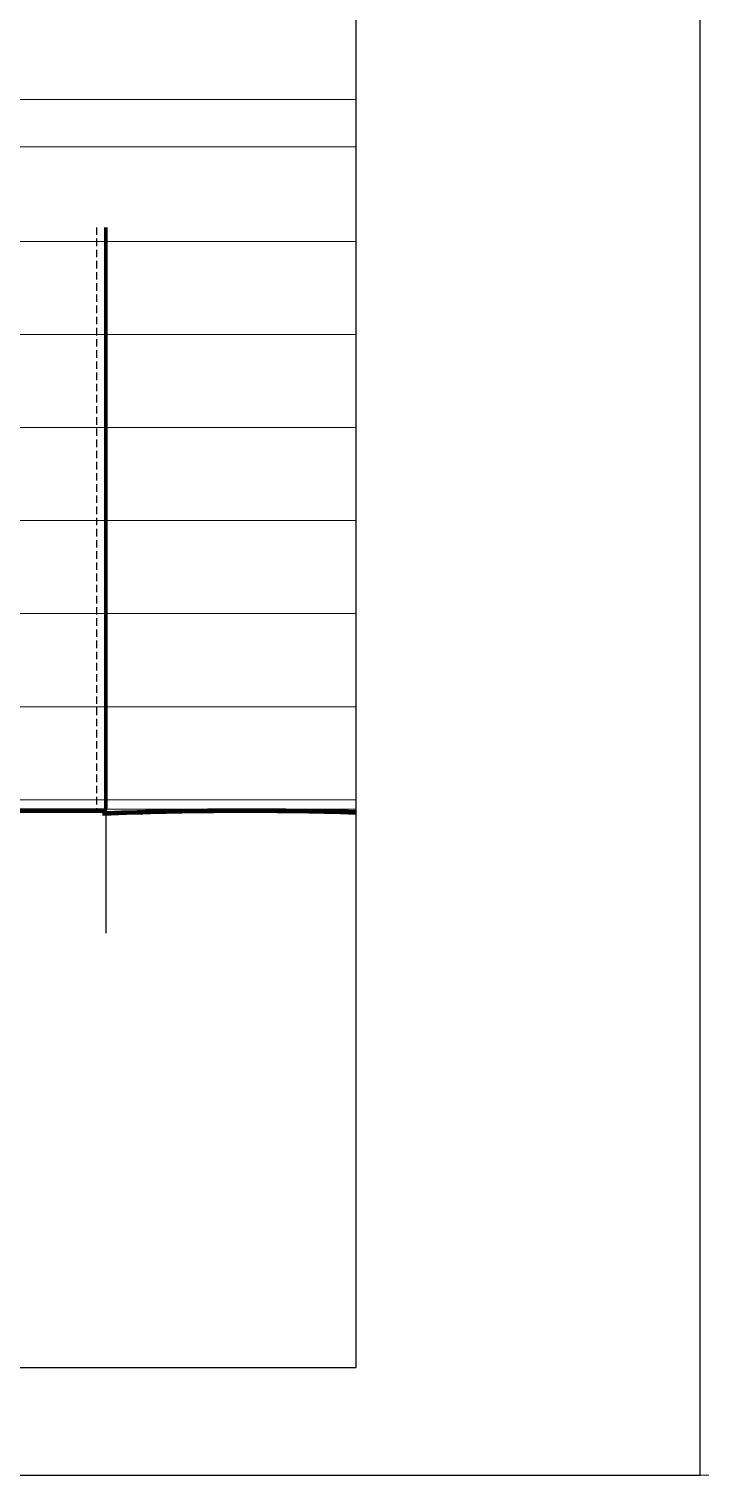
# Model space of a CAD drawing. Header units: millimetres. Extents: x 1680000 to 3024000, y 712800 to 950400.
# Drawn here: x 2615913 to 2688000, y 712800 to 868186 of the extents above; entities that cross this region are included whole.
import ezdxf

# ---------------------------------------------------------------- set-up
doc = ezdxf.new("R2010")
doc.units = ezdxf.units.MM
for name, pattern in [('CEN', [62, 60, -1, 0, -1]), ('DASHDOTX2', [2, 1, -0.5, 0, -0.5]), ('DASHEDX2', [1.5, 1, -0.5]), ('HIDDEN', [0.375, 0.25, -0.125]), ('JIS_09_15', [18.9, 15, -0.9, 0.6, -0.9, 0.6, -0.9])]:
    doc.linetypes.add(name, pattern=pattern)
doc.layers.get('Defpoints').update_dxf_attribs({"color": 140})
doc.layers.add('0_검토', color=1, linetype='HIDDEN')
for name, color, linetype, lineweight in [('A-AXIS-LINE', 1, 'CEN', 15), ('A-BOND-LIN1', 4, 'DASHDOTX2', 25), ('A-BOND-LIN2', 4, 'DASHEDX2', 25), ('A-ELEV-LIN1', 2, 'Continuous', 40)]:
    doc.layers.add(name, color=color, linetype=linetype, lineweight=lineweight)
doc.layers.add('A-XXXX-NPLT', color=144, linetype='Continuous', lineweight=15, plot=False)

# ---------------------------------------------------------------- blocks, each defined once
blk = doc.blocks.new('axis')
at = {"layer": 'A-AXIS-LINE'}
for p, q in [((4621438.1, -355868.7), (4883538.1, -355868.7)), ((4621438.1, -360968.7), (4883538.1, -360968.7)), ((4621438.1, -371118.7), (4883538.1, -371118.7)), ((4621438.1, -381118.7), (4883538.1, -381118.7)), ((4621438.1, -391118.7), (4883538.1, -391118.7)), ((4621438.1, -401118.7), (4883538.1, -401118.7)), ((4621438.1, -411118.7), (4883538.1, -411118.7)), ((4621438.1, -421118.7), (4883538.1, -421118.7)), ((4621438.1, -431118.7), (4883538.1, -431118.7)), ((4621438.1, -432118.7), (4883538.1, -432118.7))]:
    blk.add_line(p, q, dxfattribs=at)

msp = doc.modelspace()

# ---------------------------------------------------------------- linework, layer by layer
at = {"layer": '0_검토'}
msp.add_lwpolyline([(2624184.7, 788840.7), (2624184.7, 771027.3)], dxfattribs=at)
at = {"layer": 'A-BOND-LIN1', "linetype": 'JIS_09_15', "ltscale": 800, "const_width": 400}
msp.add_lwpolyline([(2624184.7, 846860), (2624184.7, 784360)], dxfattribs=at)
at = {"layer": 'A-BOND-LIN2', "ltscale": 800}
msp.add_line((2623185, 846860), (2623185, 784360), dxfattribs=at)
at = {"layer": 'A-ELEV-LIN1'}
for points in [[(2388960, 784360), (2400981.7, 784360), (2400981.7, 784210, -0.0375), (2408981.7, 784210), (2408981.7, 784360), (2624184.7, 784360), (2624184.7, 784060, -0.01791559), (2651060, 784172, -0.01791559)], [(2388960, 784210), (2400831.7, 784210), (2400831.7, 784048.1, -0.03902036), (2409131.7, 784048.1), (2409131.7, 784210), (2624034.7, 784210), (2624034.7, 783903.8, -0.01802287), (2651060, 784021.9, -0.01802287)], [(2388960, 784060), (2400681.7, 784060), (2400681.7, 783885.6, -0.04054986), (2409281.7, 783885.6), (2409281.7, 784060), (2623884.7, 784060), (2623884.7, 783747.6, -0.01813024), (2651060, 783871.8, -0.01813024)]]:
    msp.add_lwpolyline(points, format="xyb", dxfattribs=at)
at = {"layer": 'A-XXXX-NPLT'}
for points in [[(2352000, 950400), (2688000, 950400), (2688000, 712800), (2352000, 712800)], [(2688000, 950400), (3024000, 950400), (3024000, 712800), (2688000, 712800)], [(2651060, 724360), (2363560, 724360), (2363560, 938840), (2651060, 938840)]]:
    msp.add_lwpolyline(points, close=True, dxfattribs=at)
at = {"layer": 'Defpoints'}
for points in [[(2688000, 950400), (2352000, 950400), (2352000, 712800), (2688000, 712800)], [(2651060, 938840), (2363560, 938840), (2363560, 724360), (2651060, 724360)]]:
    msp.add_lwpolyline(points, close=True, dxfattribs=at)

# ---------------------------------------------------------------- block references
at = {"layer": 'A-AXIS-LINE'}
msp.add_blockref('axis', (-2232478.1, 1216478.7), dxfattribs=at)

doc.saveas('drawing.dxf')
